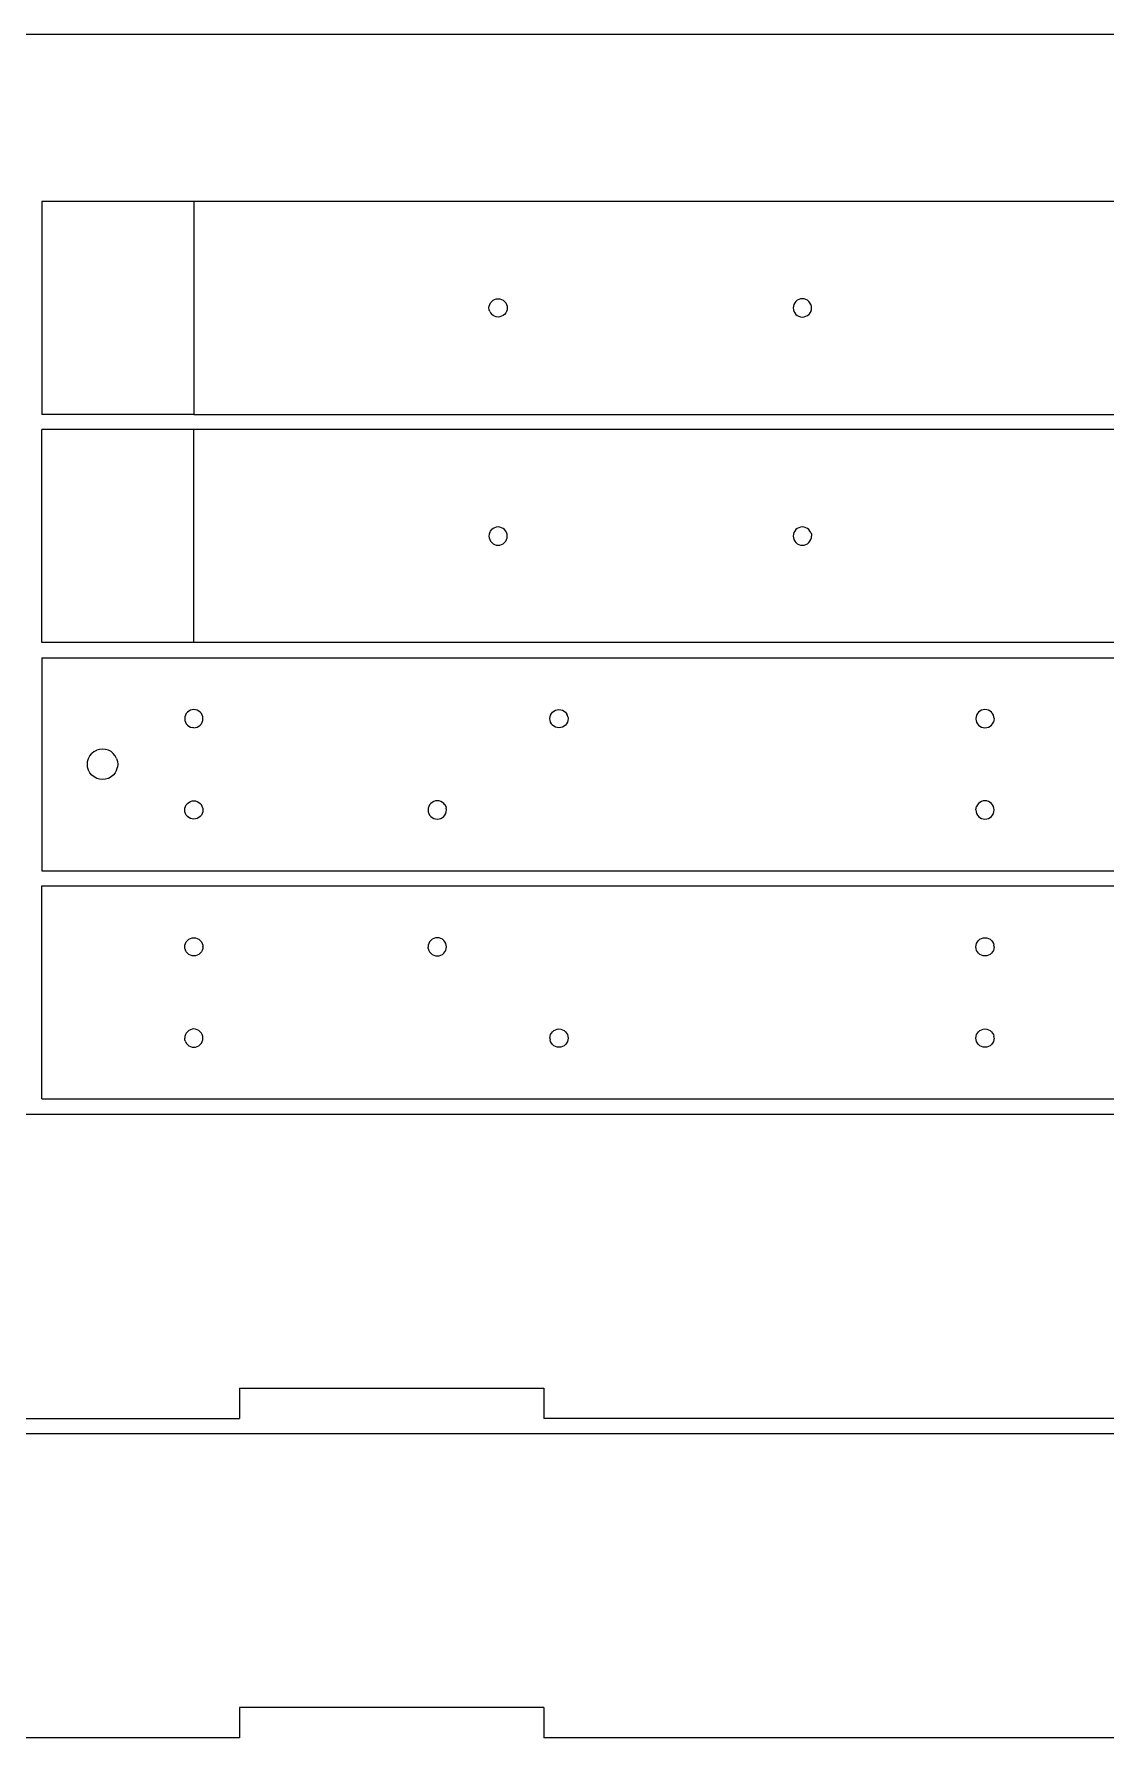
# Model space of a CAD drawing. Extents: x -122 to 122, y -61 to 61.
# Drawn here: x -38.8 to -3.6, y 5 to 61 of the extents above; entities that cross this region are included whole.
import ezdxf

# ---------------------------------------------------------------- set-up
doc = ezdxf.new("R2010")
doc.units = 0

msp = doc.modelspace()

# ---------------------------------------------------------------- linework, layer by layer
for p, q in [((-122.046, 60.991), (121.954, 60.991)), ((-38.546, 55.491), (-38.546, 48.491)), ((-33.546, 55.491), (-38.546, 55.491)), ((-33.546, 55.491), (-33.546, 48.491)), ((26.454, 55.491), (-33.546, 55.491)), ((-23.84, 52.049), (-23.823, 52.105)), ((-23.823, 52.105), (-23.796, 52.157)), ((-23.796, 52.157), (-23.758, 52.203)), ((-23.758, 52.203), (-23.713, 52.24)), ((-23.713, 52.24), (-23.661, 52.268)), ((-23.661, 52.268), (-23.605, 52.285)), ((-23.605, 52.285), (-23.546, 52.291)), ((-23.546, 52.291), (-23.488, 52.285)), ((-23.488, 52.285), (-23.431, 52.268)), ((-23.431, 52.268), (-23.379, 52.24)), ((-23.379, 52.24), (-23.334, 52.203)), ((-23.334, 52.203), (-23.297, 52.157)), ((-23.297, 52.157), (-23.269, 52.105)), ((-23.269, 52.105), (-23.252, 52.049)), ((-13.823, 52.105), (-13.84, 52.049)), ((-13.796, 52.157), (-13.823, 52.105)), ((-13.758, 52.203), (-13.796, 52.157)), ((-13.713, 52.24), (-13.758, 52.203)), ((-13.661, 52.268), (-13.713, 52.24)), ((-13.605, 52.285), (-13.661, 52.268)), ((-13.546, 52.291), (-13.605, 52.285)), ((-13.488, 52.285), (-13.546, 52.291)), ((-13.431, 52.268), (-13.488, 52.285)), ((-13.379, 52.24), (-13.431, 52.268)), ((-13.334, 52.203), (-13.379, 52.24)), ((-13.297, 52.157), (-13.334, 52.203)), ((-13.269, 52.105), (-13.297, 52.157)), ((-13.252, 52.049), (-13.269, 52.105)), ((-23.846, 51.991), (-23.84, 52.049)), ((-23.84, 51.932), (-23.846, 51.991)), ((-23.823, 51.876), (-23.84, 51.932)), ((-23.823, 51.876), (-23.796, 51.824)), ((-23.796, 51.824), (-23.758, 51.779)), ((-23.713, 51.741), (-23.758, 51.779)), ((-23.661, 51.714), (-23.713, 51.741)), ((-23.605, 51.696), (-23.661, 51.714)), ((-23.546, 51.691), (-23.605, 51.696)), ((-23.488, 51.696), (-23.546, 51.691)), ((-23.431, 51.714), (-23.488, 51.696)), ((-23.379, 51.741), (-23.431, 51.714)), ((-23.334, 51.779), (-23.379, 51.741)), ((-23.297, 51.824), (-23.334, 51.779)), ((-23.269, 51.876), (-23.297, 51.824)), ((-23.252, 51.932), (-23.269, 51.876)), ((-23.252, 52.049), (-23.246, 51.991)), ((-23.246, 51.991), (-23.252, 51.932)), ((-13.84, 52.049), (-13.846, 51.991)), ((-13.846, 51.991), (-13.84, 51.932)), ((-13.84, 51.932), (-13.823, 51.876)), ((-13.823, 51.876), (-13.796, 51.824)), ((-13.796, 51.824), (-13.758, 51.779)), ((-13.758, 51.779), (-13.713, 51.741)), ((-13.713, 51.741), (-13.661, 51.714)), ((-13.661, 51.714), (-13.605, 51.696)), ((-13.605, 51.696), (-13.546, 51.691)), ((-13.546, 51.691), (-13.488, 51.696)), ((-13.488, 51.696), (-13.431, 51.714)), ((-13.431, 51.714), (-13.379, 51.741)), ((-13.379, 51.741), (-13.334, 51.779)), ((-13.297, 51.824), (-13.334, 51.779)), ((-13.269, 51.876), (-13.297, 51.824)), ((-13.269, 51.876), (-13.252, 51.932)), ((-13.246, 51.991), (-13.252, 52.049)), ((-13.252, 51.932), (-13.246, 51.991)), ((-33.546, 48.491), (-38.546, 48.491)), ((-33.546, 48.491), (26.454, 48.491)), ((-38.546, 40.991), (-38.546, 47.991)), ((-33.546, 47.991), (-38.546, 47.991)), ((-33.546, 40.991), (-33.546, 47.991)), ((26.454, 47.991), (-33.546, 47.991)), ((-23.84, 44.549), (-23.846, 44.491)), ((-23.846, 44.491), (-23.84, 44.432)), ((-23.823, 44.605), (-23.84, 44.549)), ((-23.84, 44.432), (-23.823, 44.376)), ((-23.823, 44.605), (-23.796, 44.657)), ((-23.823, 44.376), (-23.796, 44.324)), ((-23.796, 44.657), (-23.758, 44.703)), ((-23.796, 44.324), (-23.758, 44.279)), ((-23.713, 44.74), (-23.758, 44.703)), ((-23.758, 44.279), (-23.713, 44.241)), ((-23.661, 44.768), (-23.713, 44.74)), ((-23.713, 44.241), (-23.661, 44.213)), ((-23.605, 44.785), (-23.661, 44.768)), ((-23.546, 44.791), (-23.605, 44.785)), ((-23.488, 44.785), (-23.546, 44.791)), ((-23.431, 44.768), (-23.488, 44.785)), ((-23.379, 44.74), (-23.431, 44.768)), ((-23.431, 44.213), (-23.379, 44.241)), ((-23.334, 44.703), (-23.379, 44.74)), ((-23.379, 44.241), (-23.334, 44.279)), ((-23.297, 44.657), (-23.334, 44.703)), ((-23.334, 44.279), (-23.297, 44.324)), ((-23.269, 44.605), (-23.297, 44.657)), ((-23.297, 44.324), (-23.269, 44.376)), ((-23.252, 44.549), (-23.269, 44.605)), ((-23.269, 44.376), (-23.252, 44.432)), ((-23.246, 44.491), (-23.252, 44.549)), ((-23.252, 44.432), (-23.246, 44.491)), ((-13.84, 44.549), (-13.846, 44.491)), ((-13.846, 44.491), (-13.84, 44.432)), ((-13.823, 44.605), (-13.84, 44.549)), ((-13.84, 44.432), (-13.823, 44.376)), ((-13.796, 44.657), (-13.823, 44.605)), ((-13.823, 44.376), (-13.796, 44.324)), ((-13.758, 44.703), (-13.796, 44.657)), ((-13.796, 44.324), (-13.758, 44.279)), ((-13.713, 44.74), (-13.758, 44.703)), ((-13.758, 44.279), (-13.713, 44.241)), ((-13.661, 44.768), (-13.713, 44.74)), ((-13.713, 44.241), (-13.661, 44.213)), ((-13.605, 44.785), (-13.661, 44.768)), ((-13.546, 44.791), (-13.605, 44.785)), ((-13.488, 44.785), (-13.546, 44.791)), ((-13.431, 44.768), (-13.488, 44.785)), ((-13.379, 44.74), (-13.431, 44.768)), ((-13.431, 44.213), (-13.379, 44.241)), ((-13.334, 44.703), (-13.379, 44.74)), ((-13.379, 44.241), (-13.334, 44.279)), ((-13.297, 44.657), (-13.334, 44.703)), ((-13.334, 44.279), (-13.297, 44.324)), ((-13.269, 44.605), (-13.297, 44.657)), ((-13.297, 44.324), (-13.269, 44.376)), ((-13.269, 44.605), (-13.252, 44.549)), ((-13.269, 44.376), (-13.252, 44.432)), ((-13.252, 44.549), (-13.246, 44.491)), ((-13.252, 44.432), (-13.246, 44.491)), ((-23.661, 44.213), (-23.605, 44.196)), ((-23.605, 44.196), (-23.546, 44.191)), ((-23.546, 44.191), (-23.488, 44.196)), ((-23.488, 44.196), (-23.431, 44.213)), ((-13.661, 44.213), (-13.605, 44.196)), ((-13.605, 44.196), (-13.546, 44.191)), ((-13.546, 44.191), (-13.488, 44.196)), ((-13.488, 44.196), (-13.431, 44.213)), ((-33.546, 40.991), (-38.546, 40.991)), ((26.454, 40.991), (-33.546, 40.991)), ((-38.546, 40.491), (-38.546, 33.491)), ((-38.546, 40.491), (11.454, 40.491)), ((-33.796, 38.657), (-33.823, 38.606)), ((-33.758, 38.703), (-33.796, 38.657)), ((-33.713, 38.74), (-33.758, 38.703)), ((-33.661, 38.768), (-33.713, 38.74)), ((-33.605, 38.785), (-33.661, 38.768)), ((-33.546, 38.791), (-33.605, 38.785)), ((-33.488, 38.785), (-33.546, 38.791)), ((-33.431, 38.768), (-33.488, 38.785)), ((-33.379, 38.74), (-33.431, 38.768)), ((-33.334, 38.703), (-33.379, 38.74)), ((-33.297, 38.657), (-33.334, 38.703)), ((-33.269, 38.606), (-33.297, 38.657)), ((-21.823, 38.606), (-21.796, 38.657)), ((-21.796, 38.657), (-21.758, 38.703)), ((-21.758, 38.703), (-21.713, 38.74)), ((-21.713, 38.74), (-21.661, 38.768)), ((-21.661, 38.768), (-21.605, 38.785)), ((-21.605, 38.785), (-21.546, 38.791)), ((-21.546, 38.791), (-21.488, 38.785)), ((-21.488, 38.785), (-21.431, 38.768)), ((-21.431, 38.768), (-21.379, 38.74)), ((-21.379, 38.74), (-21.334, 38.703)), ((-21.334, 38.703), (-21.297, 38.657)), ((-21.269, 38.606), (-21.297, 38.657)), ((-7.796, 38.657), (-7.823, 38.606)), ((-7.758, 38.703), (-7.796, 38.657)), ((-7.713, 38.74), (-7.758, 38.703)), ((-7.661, 38.768), (-7.713, 38.74)), ((-7.605, 38.785), (-7.661, 38.768)), ((-7.546, 38.791), (-7.605, 38.785)), ((-7.488, 38.785), (-7.546, 38.791)), ((-7.431, 38.768), (-7.488, 38.785)), ((-7.379, 38.74), (-7.431, 38.768)), ((-7.334, 38.703), (-7.379, 38.74)), ((-7.297, 38.657), (-7.334, 38.703)), ((-7.269, 38.606), (-7.297, 38.657)), ((-33.84, 38.549), (-33.846, 38.491)), ((-33.846, 38.491), (-33.84, 38.432)), ((-33.823, 38.606), (-33.84, 38.549)), ((-33.84, 38.432), (-33.823, 38.376)), ((-33.823, 38.376), (-33.796, 38.324)), ((-33.796, 38.324), (-33.758, 38.279)), ((-33.758, 38.279), (-33.713, 38.241)), ((-33.713, 38.241), (-33.661, 38.214)), ((-33.661, 38.214), (-33.605, 38.196)), ((-33.546, 38.191), (-33.605, 38.196)), ((-33.546, 38.191), (-33.488, 38.196)), ((-33.488, 38.196), (-33.431, 38.214)), ((-33.431, 38.214), (-33.379, 38.241)), ((-33.379, 38.241), (-33.334, 38.279)), ((-33.334, 38.279), (-33.297, 38.324)), ((-33.297, 38.324), (-33.269, 38.376)), ((-33.252, 38.549), (-33.269, 38.606)), ((-33.269, 38.376), (-33.252, 38.432)), ((-33.246, 38.491), (-33.252, 38.549)), ((-33.252, 38.432), (-33.246, 38.491)), ((-21.846, 38.491), (-21.84, 38.549)), ((-21.84, 38.432), (-21.846, 38.491)), ((-21.84, 38.549), (-21.823, 38.606)), ((-21.823, 38.376), (-21.84, 38.432)), ((-21.796, 38.324), (-21.823, 38.376)), ((-21.788, 38.315), (-21.796, 38.324)), ((-21.758, 38.279), (-21.788, 38.315)), ((-21.713, 38.241), (-21.758, 38.279)), ((-21.661, 38.214), (-21.713, 38.241)), ((-21.605, 38.196), (-21.661, 38.214)), ((-21.546, 38.191), (-21.605, 38.196)), ((-21.488, 38.196), (-21.546, 38.191)), ((-21.431, 38.214), (-21.488, 38.196)), ((-21.379, 38.241), (-21.431, 38.214)), ((-21.334, 38.279), (-21.379, 38.241)), ((-21.297, 38.324), (-21.334, 38.279)), ((-21.269, 38.376), (-21.297, 38.324)), ((-21.252, 38.549), (-21.269, 38.606)), ((-21.252, 38.432), (-21.269, 38.376)), ((-21.252, 38.549), (-21.247, 38.502)), ((-21.246, 38.491), (-21.252, 38.432)), ((-21.247, 38.502), (-21.246, 38.491)), ((-7.84, 38.549), (-7.846, 38.491)), ((-7.846, 38.491), (-7.845, 38.479)), ((-7.845, 38.479), (-7.84, 38.432)), ((-7.823, 38.606), (-7.84, 38.549)), ((-7.84, 38.432), (-7.823, 38.376)), ((-7.823, 38.376), (-7.796, 38.324)), ((-7.796, 38.324), (-7.758, 38.279)), ((-7.758, 38.279), (-7.713, 38.241)), ((-7.713, 38.241), (-7.661, 38.214)), ((-7.661, 38.214), (-7.605, 38.196)), ((-7.605, 38.196), (-7.546, 38.191)), ((-7.546, 38.191), (-7.488, 38.196)), ((-7.488, 38.196), (-7.431, 38.214)), ((-7.431, 38.214), (-7.379, 38.241)), ((-7.379, 38.241), (-7.334, 38.279)), ((-7.334, 38.279), (-7.297, 38.324)), ((-7.297, 38.324), (-7.269, 38.376)), ((-7.252, 38.549), (-7.269, 38.606)), ((-7.252, 38.432), (-7.269, 38.376)), ((-7.246, 38.491), (-7.252, 38.549)), ((-7.246, 38.491), (-7.252, 38.432)), ((-37.046, 36.991), (-37.037, 37.088)), ((-37.037, 36.893), (-37.046, 36.991)), ((-37.037, 37.088), (-37.008, 37.182)), ((-37.008, 37.182), (-36.962, 37.269)), ((-36.962, 37.269), (-36.9, 37.344)), ((-36.824, 37.406), (-36.9, 37.344)), ((-36.824, 37.406), (-36.737, 37.453)), ((-36.644, 37.481), (-36.737, 37.453)), ((-36.546, 37.491), (-36.644, 37.481)), ((-36.449, 37.481), (-36.546, 37.491)), ((-36.355, 37.453), (-36.449, 37.481)), ((-36.268, 37.406), (-36.355, 37.453)), ((-36.193, 37.344), (-36.268, 37.406)), ((-36.13, 37.269), (-36.193, 37.344)), ((-36.084, 37.182), (-36.13, 37.269)), ((-36.084, 37.182), (-36.056, 37.088)), ((-36.056, 37.088), (-36.046, 36.991)), ((-36.046, 36.991), (-36.056, 36.893)), ((-37.008, 36.799), (-37.037, 36.893)), ((-36.962, 36.713), (-37.008, 36.799)), ((-36.9, 36.637), (-36.962, 36.713)), ((-36.824, 36.575), (-36.9, 36.637)), ((-36.737, 36.529), (-36.824, 36.575)), ((-36.644, 36.5), (-36.737, 36.529)), ((-36.546, 36.491), (-36.644, 36.5)), ((-36.449, 36.5), (-36.546, 36.491)), ((-36.355, 36.529), (-36.449, 36.5)), ((-36.268, 36.575), (-36.355, 36.529)), ((-36.193, 36.637), (-36.268, 36.575)), ((-36.13, 36.713), (-36.193, 36.637)), ((-36.084, 36.799), (-36.13, 36.713)), ((-36.084, 36.799), (-36.056, 36.893)), ((-33.846, 35.491), (-33.84, 35.549)), ((-33.84, 35.432), (-33.846, 35.491)), ((-33.84, 35.549), (-33.823, 35.606)), ((-33.823, 35.376), (-33.84, 35.432)), ((-33.823, 35.606), (-33.796, 35.657)), ((-33.796, 35.324), (-33.823, 35.376)), ((-33.796, 35.657), (-33.758, 35.703)), ((-33.758, 35.279), (-33.796, 35.324)), ((-33.758, 35.703), (-33.713, 35.74)), ((-33.713, 35.74), (-33.661, 35.768)), ((-33.661, 35.768), (-33.605, 35.785)), ((-33.605, 35.785), (-33.546, 35.791)), ((-33.546, 35.791), (-33.488, 35.785)), ((-33.488, 35.785), (-33.431, 35.768)), ((-33.431, 35.768), (-33.379, 35.74)), ((-33.379, 35.74), (-33.334, 35.703)), ((-33.334, 35.703), (-33.297, 35.657)), ((-33.297, 35.324), (-33.334, 35.279)), ((-33.269, 35.606), (-33.297, 35.657)), ((-33.269, 35.376), (-33.297, 35.324)), ((-33.252, 35.549), (-33.269, 35.606)), ((-33.252, 35.432), (-33.269, 35.376)), ((-33.252, 35.549), (-33.247, 35.502)), ((-33.246, 35.491), (-33.252, 35.432)), ((-33.247, 35.502), (-33.246, 35.491)), ((-25.84, 35.549), (-25.846, 35.491)), ((-25.846, 35.491), (-25.845, 35.479)), ((-25.845, 35.479), (-25.84, 35.432)), ((-25.823, 35.606), (-25.84, 35.549)), ((-25.84, 35.432), (-25.823, 35.376)), ((-25.796, 35.657), (-25.823, 35.606)), ((-25.823, 35.376), (-25.796, 35.324)), ((-25.758, 35.703), (-25.796, 35.657)), ((-25.796, 35.324), (-25.758, 35.279)), ((-25.713, 35.74), (-25.758, 35.703)), ((-25.661, 35.768), (-25.713, 35.74)), ((-25.605, 35.785), (-25.661, 35.768)), ((-25.546, 35.791), (-25.605, 35.785)), ((-25.488, 35.785), (-25.546, 35.791)), ((-25.431, 35.768), (-25.488, 35.785)), ((-25.379, 35.74), (-25.431, 35.768)), ((-25.334, 35.703), (-25.379, 35.74)), ((-25.304, 35.666), (-25.334, 35.703)), ((-25.334, 35.279), (-25.297, 35.324)), ((-25.297, 35.657), (-25.304, 35.666)), ((-25.297, 35.657), (-25.269, 35.606)), ((-25.297, 35.324), (-25.269, 35.376)), ((-25.269, 35.606), (-25.252, 35.549)), ((-25.269, 35.376), (-25.252, 35.432)), ((-25.246, 35.491), (-25.252, 35.549)), ((-25.252, 35.432), (-25.246, 35.491)), ((-7.846, 35.491), (-7.84, 35.549)), ((-7.846, 35.491), (-7.84, 35.432)), ((-7.84, 35.549), (-7.823, 35.606)), ((-7.84, 35.432), (-7.823, 35.376)), ((-7.796, 35.657), (-7.823, 35.606)), ((-7.823, 35.376), (-7.796, 35.324)), ((-7.758, 35.703), (-7.796, 35.657)), ((-7.796, 35.324), (-7.758, 35.279)), ((-7.713, 35.74), (-7.758, 35.703)), ((-7.661, 35.768), (-7.713, 35.74)), ((-7.605, 35.785), (-7.661, 35.768)), ((-7.546, 35.791), (-7.605, 35.785)), ((-7.488, 35.785), (-7.546, 35.791)), ((-7.431, 35.768), (-7.488, 35.785)), ((-7.379, 35.74), (-7.431, 35.768)), ((-7.334, 35.703), (-7.379, 35.74)), ((-7.297, 35.657), (-7.334, 35.703)), ((-7.334, 35.279), (-7.297, 35.324)), ((-7.269, 35.606), (-7.297, 35.657)), ((-7.297, 35.324), (-7.269, 35.376)), ((-7.252, 35.549), (-7.269, 35.606)), ((-7.269, 35.376), (-7.252, 35.432)), ((-7.247, 35.502), (-7.252, 35.549)), ((-7.252, 35.432), (-7.246, 35.491)), ((-7.246, 35.491), (-7.247, 35.502)), ((-33.713, 35.241), (-33.758, 35.279)), ((-33.661, 35.214), (-33.713, 35.241)), ((-33.605, 35.196), (-33.661, 35.214)), ((-33.546, 35.191), (-33.605, 35.196)), ((-33.488, 35.196), (-33.546, 35.191)), ((-33.431, 35.214), (-33.488, 35.196)), ((-33.379, 35.241), (-33.431, 35.214)), ((-33.334, 35.279), (-33.379, 35.241)), ((-25.758, 35.279), (-25.713, 35.241)), ((-25.713, 35.241), (-25.661, 35.214)), ((-25.661, 35.214), (-25.605, 35.196)), ((-25.605, 35.196), (-25.546, 35.191)), ((-25.546, 35.191), (-25.488, 35.196)), ((-25.488, 35.196), (-25.431, 35.214)), ((-25.431, 35.214), (-25.379, 35.241)), ((-25.379, 35.241), (-25.334, 35.279)), ((-7.758, 35.279), (-7.713, 35.241)), ((-7.713, 35.241), (-7.661, 35.214)), ((-7.661, 35.214), (-7.605, 35.196)), ((-7.605, 35.196), (-7.546, 35.191)), ((-7.546, 35.191), (-7.488, 35.196)), ((-7.488, 35.196), (-7.431, 35.214)), ((-7.431, 35.214), (-7.379, 35.241)), ((-7.379, 35.241), (-7.334, 35.279)), ((-38.546, 33.491), (11.454, 33.491)), ((-38.546, 25.991), (-38.546, 32.991)), ((-38.546, 32.991), (11.454, 32.991)), ((-33.846, 30.991), (-33.84, 31.049)), ((-33.84, 30.932), (-33.846, 30.991)), ((-33.84, 31.049), (-33.823, 31.105)), ((-33.84, 30.932), (-33.823, 30.876)), ((-33.823, 31.105), (-33.796, 31.157)), ((-33.796, 30.824), (-33.823, 30.876)), ((-33.796, 31.157), (-33.758, 31.203)), ((-33.758, 30.779), (-33.796, 30.824)), ((-33.758, 31.203), (-33.713, 31.24)), ((-33.713, 31.24), (-33.661, 31.268)), ((-33.661, 31.268), (-33.605, 31.285)), ((-33.605, 31.285), (-33.546, 31.291)), ((-33.546, 31.291), (-33.488, 31.285)), ((-33.488, 31.285), (-33.431, 31.268)), ((-33.431, 31.268), (-33.379, 31.24)), ((-33.379, 31.24), (-33.334, 31.203)), ((-33.334, 31.203), (-33.297, 31.157)), ((-33.297, 30.824), (-33.334, 30.779)), ((-33.297, 31.157), (-33.269, 31.105)), ((-33.269, 30.876), (-33.297, 30.824)), ((-33.269, 31.105), (-33.252, 31.049)), ((-33.252, 30.932), (-33.269, 30.876)), ((-33.252, 31.049), (-33.247, 31.002)), ((-33.246, 30.991), (-33.252, 30.932)), ((-33.246, 30.991), (-33.247, 31.002)), ((-25.84, 31.049), (-25.846, 30.991)), ((-25.846, 30.991), (-25.845, 30.979)), ((-25.84, 30.932), (-25.845, 30.979)), ((-25.823, 31.105), (-25.84, 31.049)), ((-25.84, 30.932), (-25.823, 30.876)), ((-25.796, 31.157), (-25.823, 31.105)), ((-25.823, 30.876), (-25.796, 30.824)), ((-25.758, 31.203), (-25.796, 31.157)), ((-25.796, 30.824), (-25.758, 30.779)), ((-25.713, 31.24), (-25.758, 31.203)), ((-25.661, 31.268), (-25.713, 31.24)), ((-25.605, 31.285), (-25.661, 31.268)), ((-25.546, 31.291), (-25.605, 31.285)), ((-25.488, 31.285), (-25.546, 31.291)), ((-25.431, 31.268), (-25.488, 31.285)), ((-25.379, 31.24), (-25.431, 31.268)), ((-25.334, 31.203), (-25.379, 31.24)), ((-25.297, 31.157), (-25.334, 31.203)), ((-25.334, 30.779), (-25.297, 30.824)), ((-25.269, 31.105), (-25.297, 31.157)), ((-25.297, 30.824), (-25.269, 30.876)), ((-25.252, 31.049), (-25.269, 31.105)), ((-25.269, 30.876), (-25.252, 30.932)), ((-25.246, 30.991), (-25.252, 31.049)), ((-25.252, 30.932), (-25.246, 30.991)), ((-7.846, 30.991), (-7.84, 31.049)), ((-7.84, 30.932), (-7.846, 30.991)), ((-7.84, 31.049), (-7.823, 31.105)), ((-7.823, 30.876), (-7.84, 30.932)), ((-7.823, 31.105), (-7.796, 31.157)), ((-7.796, 30.824), (-7.823, 30.876)), ((-7.796, 31.157), (-7.758, 31.203)), ((-7.758, 30.779), (-7.796, 30.824)), ((-7.758, 31.203), (-7.713, 31.24)), ((-7.713, 31.24), (-7.661, 31.268)), ((-7.661, 31.268), (-7.605, 31.285)), ((-7.605, 31.285), (-7.546, 31.291)), ((-7.546, 31.291), (-7.488, 31.285)), ((-7.488, 31.285), (-7.431, 31.268)), ((-7.431, 31.268), (-7.379, 31.24)), ((-7.379, 31.24), (-7.334, 31.203)), ((-7.334, 31.203), (-7.297, 31.157)), ((-7.297, 30.824), (-7.334, 30.779)), ((-7.297, 31.157), (-7.269, 31.105)), ((-7.269, 30.876), (-7.297, 30.824)), ((-7.269, 31.105), (-7.252, 31.049)), ((-7.252, 30.932), (-7.269, 30.876)), ((-7.247, 31.002), (-7.252, 31.049)), ((-7.246, 30.991), (-7.252, 30.932)), ((-7.246, 30.991), (-7.247, 31.002)), ((-33.713, 30.741), (-33.758, 30.779)), ((-33.661, 30.714), (-33.713, 30.741)), ((-33.605, 30.696), (-33.661, 30.714)), ((-33.546, 30.691), (-33.605, 30.696)), ((-33.488, 30.696), (-33.546, 30.691)), ((-33.431, 30.714), (-33.488, 30.696)), ((-33.379, 30.741), (-33.431, 30.714)), ((-33.334, 30.779), (-33.379, 30.741)), ((-25.758, 30.779), (-25.713, 30.741)), ((-25.713, 30.741), (-25.661, 30.714)), ((-25.661, 30.714), (-25.605, 30.696)), ((-25.605, 30.696), (-25.546, 30.691)), ((-25.546, 30.691), (-25.488, 30.696)), ((-25.488, 30.696), (-25.431, 30.714)), ((-25.431, 30.714), (-25.379, 30.741)), ((-25.379, 30.741), (-25.334, 30.779)), ((-7.713, 30.741), (-7.758, 30.779)), ((-7.661, 30.714), (-7.713, 30.741)), ((-7.605, 30.696), (-7.661, 30.714)), ((-7.546, 30.691), (-7.605, 30.696)), ((-7.488, 30.696), (-7.546, 30.691)), ((-7.431, 30.714), (-7.488, 30.696)), ((-7.379, 30.741), (-7.431, 30.714)), ((-7.334, 30.779), (-7.379, 30.741)), ((-33.84, 28.049), (-33.846, 27.991)), ((-33.823, 28.105), (-33.84, 28.049)), ((-33.796, 28.157), (-33.823, 28.105)), ((-33.758, 28.203), (-33.796, 28.157)), ((-33.713, 28.24), (-33.758, 28.203)), ((-33.661, 28.268), (-33.713, 28.24)), ((-33.605, 28.285), (-33.661, 28.268)), ((-33.546, 28.291), (-33.605, 28.285)), ((-33.488, 28.285), (-33.546, 28.291)), ((-33.431, 28.268), (-33.488, 28.285)), ((-33.379, 28.24), (-33.431, 28.268)), ((-33.334, 28.203), (-33.379, 28.24)), ((-33.297, 28.157), (-33.334, 28.203)), ((-33.269, 28.105), (-33.297, 28.157)), ((-33.252, 28.049), (-33.269, 28.105)), ((-33.247, 28.002), (-33.252, 28.049)), ((-33.246, 27.991), (-33.247, 28.002)), ((-21.846, 27.991), (-21.84, 28.049)), ((-21.84, 28.049), (-21.823, 28.105)), ((-21.823, 28.105), (-21.796, 28.157)), ((-21.796, 28.157), (-21.758, 28.203)), ((-21.758, 28.203), (-21.713, 28.24)), ((-21.713, 28.24), (-21.661, 28.268)), ((-21.661, 28.268), (-21.605, 28.285)), ((-21.605, 28.285), (-21.546, 28.291)), ((-21.546, 28.291), (-21.488, 28.285)), ((-21.488, 28.285), (-21.431, 28.268)), ((-21.431, 28.268), (-21.379, 28.24)), ((-21.379, 28.24), (-21.334, 28.203)), ((-21.334, 28.203), (-21.297, 28.157)), ((-21.297, 28.157), (-21.269, 28.105)), ((-21.269, 28.105), (-21.252, 28.049)), ((-21.252, 28.049), (-21.246, 27.991)), ((-7.846, 27.991), (-7.84, 28.049)), ((-7.84, 28.049), (-7.823, 28.105)), ((-7.823, 28.105), (-7.796, 28.157)), ((-7.796, 28.157), (-7.758, 28.203)), ((-7.758, 28.203), (-7.713, 28.24)), ((-7.713, 28.24), (-7.661, 28.268)), ((-7.661, 28.268), (-7.605, 28.285)), ((-7.605, 28.285), (-7.546, 28.291)), ((-7.546, 28.291), (-7.488, 28.285)), ((-7.488, 28.285), (-7.431, 28.268)), ((-7.431, 28.268), (-7.379, 28.24)), ((-7.379, 28.24), (-7.334, 28.203)), ((-7.334, 28.203), (-7.297, 28.157)), ((-7.297, 28.157), (-7.269, 28.105)), ((-7.269, 28.105), (-7.252, 28.049)), ((-7.247, 28.002), (-7.252, 28.049)), ((-7.246, 27.991), (-7.247, 28.002)), ((-33.84, 27.932), (-33.846, 27.991)), ((-33.823, 27.876), (-33.84, 27.932)), ((-33.823, 27.876), (-33.796, 27.824)), ((-33.796, 27.824), (-33.758, 27.779)), ((-33.758, 27.779), (-33.713, 27.741)), ((-33.713, 27.741), (-33.661, 27.714)), ((-33.661, 27.714), (-33.605, 27.696)), ((-33.605, 27.696), (-33.546, 27.691)), ((-33.546, 27.691), (-33.488, 27.696)), ((-33.488, 27.696), (-33.431, 27.714)), ((-33.431, 27.714), (-33.379, 27.741)), ((-33.379, 27.741), (-33.334, 27.779)), ((-33.334, 27.779), (-33.297, 27.824)), ((-33.297, 27.824), (-33.269, 27.876)), ((-33.269, 27.876), (-33.252, 27.932)), ((-33.252, 27.932), (-33.246, 27.991)), ((-21.846, 27.991), (-21.845, 27.979)), ((-21.845, 27.979), (-21.84, 27.932)), ((-21.823, 27.876), (-21.84, 27.932)), ((-21.796, 27.824), (-21.823, 27.876)), ((-21.758, 27.779), (-21.796, 27.824)), ((-21.713, 27.741), (-21.758, 27.779)), ((-21.661, 27.714), (-21.713, 27.741)), ((-21.605, 27.696), (-21.661, 27.714)), ((-21.546, 27.691), (-21.605, 27.696)), ((-21.488, 27.696), (-21.546, 27.691)), ((-21.431, 27.714), (-21.488, 27.696)), ((-21.379, 27.741), (-21.431, 27.714)), ((-21.334, 27.779), (-21.379, 27.741)), ((-21.297, 27.824), (-21.334, 27.779)), ((-21.269, 27.876), (-21.297, 27.824)), ((-21.252, 27.932), (-21.269, 27.876)), ((-21.246, 27.991), (-21.252, 27.932)), ((-7.84, 27.932), (-7.846, 27.991)), ((-7.823, 27.876), (-7.84, 27.932)), ((-7.796, 27.824), (-7.823, 27.876)), ((-7.758, 27.779), (-7.796, 27.824)), ((-7.713, 27.741), (-7.758, 27.779)), ((-7.661, 27.714), (-7.713, 27.741)), ((-7.605, 27.696), (-7.661, 27.714)), ((-7.546, 27.691), (-7.605, 27.696)), ((-7.488, 27.696), (-7.546, 27.691)), ((-7.431, 27.714), (-7.488, 27.696)), ((-7.379, 27.741), (-7.431, 27.714)), ((-7.334, 27.779), (-7.379, 27.741)), ((-7.297, 27.824), (-7.334, 27.779)), ((-7.269, 27.876), (-7.297, 27.824)), ((-7.252, 27.932), (-7.269, 27.876)), ((-7.246, 27.991), (-7.252, 27.932)), ((-38.546, 25.991), (5.454, 25.991)), ((-119.046, 25.491), (14.954, 25.491)), ((-32.046, 16.491), (-22.046, 16.491)), ((-32.046, 16.491), (-32.046, 15.491)), ((-22.046, 16.491), (-22.046, 15.491)), ((-72.046, 15.491), (-32.046, 15.491)), ((10.954, 15.491), (-22.046, 15.491)), ((-119.046, 14.991), (14.954, 14.991)), ((-22.046, 5.991), (-32.046, 5.991)), ((-32.046, 5.991), (-32.046, 4.991)), ((-22.046, 5.991), (-22.046, 4.991)), ((-32.046, 4.991), (-72.046, 4.991)), ((10.954, 4.991), (-22.046, 4.991))]:
    msp.add_line(p, q)

doc.saveas('drawing.dxf')
